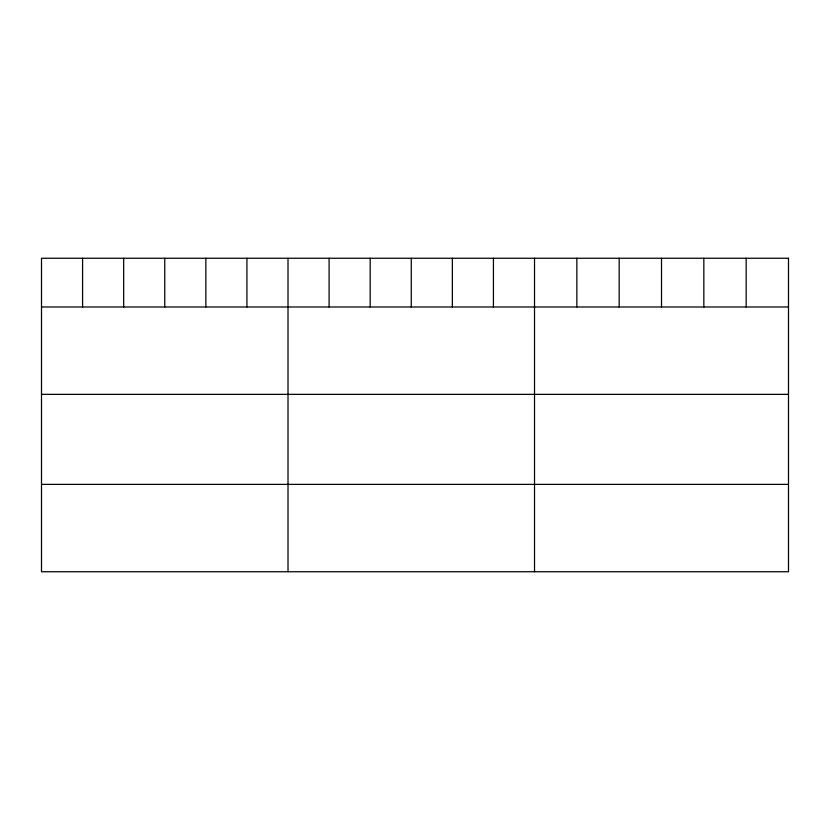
<?xml version="1.0" encoding="UTF-8"?>
<svg xmlns="http://www.w3.org/2000/svg" width="830" height="830" viewBox="0 0 830 830"><rect width="100%" height="100%" fill="white"/><g stroke="black" fill="none" stroke-linecap="round" stroke-linejoin="round"><path stroke-width="1.25" d="M41.5 306.986L788.5 306.986M41.5 394.354L788.5 394.354M41.5 484.378L788.5 484.378M746.17 258.255L746.17 306.986M703.84 258.255L703.84 306.986M661.51 258.255L661.51 306.986M619.18 258.255L619.18 306.986M576.85 258.255L576.85 306.986M534.52 258.255L534.52 571.746M493.435 258.255L493.435 306.986M452.35 258.255L452.35 306.986M411.265 258.255L411.265 306.986M370.18 258.255L370.18 306.986M329.095 258.255L329.095 306.986M288.01 258.255L288.01 571.746M246.925 258.255L246.925 306.986M205.84 258.255L205.84 306.986M164.755 258.255L164.755 306.986M123.67 258.255L123.67 306.986M82.585 258.255L82.585 306.986M788.5 258.255L41.5 258.255L41.5 571.746L788.5 571.746L788.5 258.255"/></g></svg>
